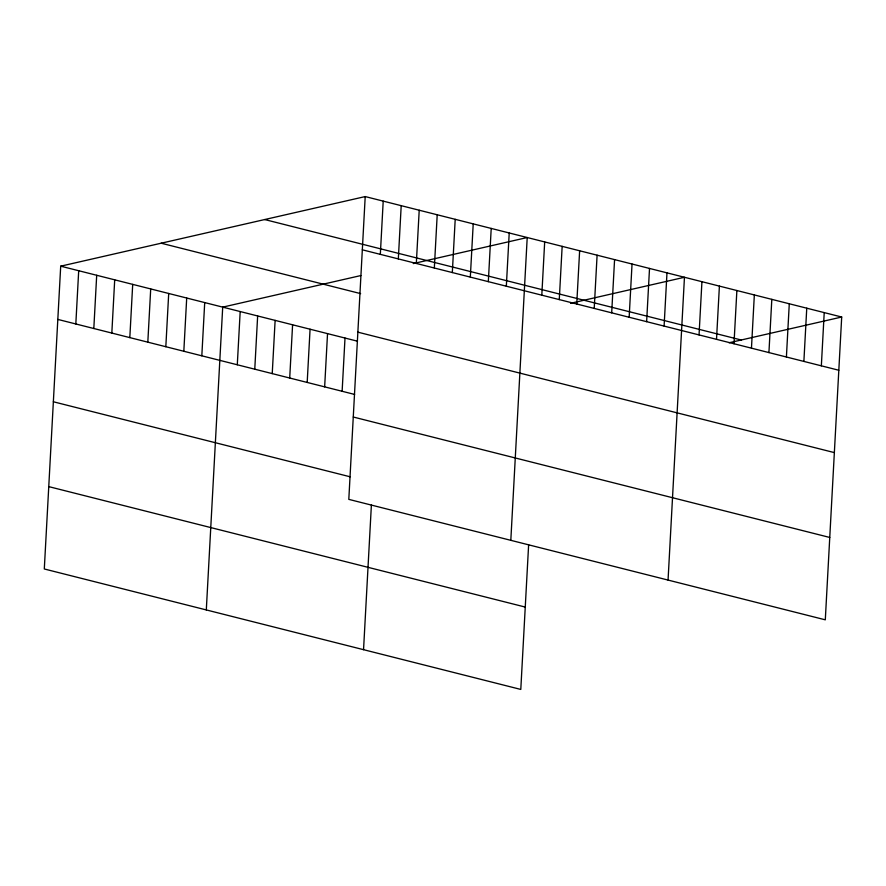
<?xml version="1.0" encoding="UTF-8"?>
<svg xmlns="http://www.w3.org/2000/svg" width="886" height="886" viewBox="0 0 886 886"><rect width="100%" height="100%" fill="white"/><g stroke="black" fill="none" stroke-linecap="round" stroke-linejoin="round"><path stroke-width="1.33" d="M365.209 196.57L348.807 499.372L825.298 619.823L841.7 317.022L365.209 196.57L60.702 266.177L44.3 568.978L520.791 689.43L528.632 544.757M75.819 323.966L78.699 270.728M93.816 328.507L96.696 275.28M111.824 333.058L114.704 279.832M129.821 337.61L132.701 284.384M147.818 342.162L150.709 288.936M165.826 346.714L168.705 293.476M183.823 351.266L186.702 298.028M201.82 355.818L204.71 302.58M206.305 609.933L222.707 307.132L360.846 275.557M237.293 364.777L240.184 311.551M254.769 369.196L257.649 315.97M272.235 373.615L275.125 320.378M289.711 378.023L292.59 324.797M307.187 382.442L310.067 329.215M324.653 386.861L327.532 333.634M342.129 391.28L345.008 338.042M380.327 254.36L383.206 201.122M363.548 649.682L371.389 505.009M398.323 258.911L401.203 205.674M416.32 263.452L419.211 210.226M434.328 268.004L437.208 214.777M452.325 272.556L455.205 219.329M470.322 277.108L473.213 223.881M488.33 281.659L491.209 228.422M506.327 286.211L509.217 232.974M510.812 540.327L527.214 237.526L413.286 263.574M541.8 295.171L544.68 241.944M559.276 299.59L562.156 246.363M576.742 304.009L579.632 250.771M594.218 308.417L597.098 255.19M611.683 312.836L614.574 259.609M629.16 317.254L632.039 264.028M646.636 321.673L649.516 268.436M664.101 326.081L666.981 272.855M668.055 580.075L684.457 277.274L570.529 303.311M699.043 334.919L701.933 281.693M716.519 339.338L719.399 286.1M733.985 343.757L736.875 290.519M751.461 348.165L754.34 294.938M768.926 352.584L771.817 299.357M786.403 357.003L789.282 303.765M803.879 361.422L806.758 308.184M821.344 365.829L824.224 312.603M729.112 342.76L841.7 317.022M264.715 219.551L741.217 339.991M362.319 249.808L838.82 370.248M161.186 243.207L360.635 293.62M357.866 332.161L834.357 452.602M60.702 266.177L357.49 341.199M57.812 319.414L354.599 394.425M353.27 417.018L829.761 537.459M53.359 401.768L350.147 476.79M48.763 486.624L525.254 607.065"/></g></svg>
